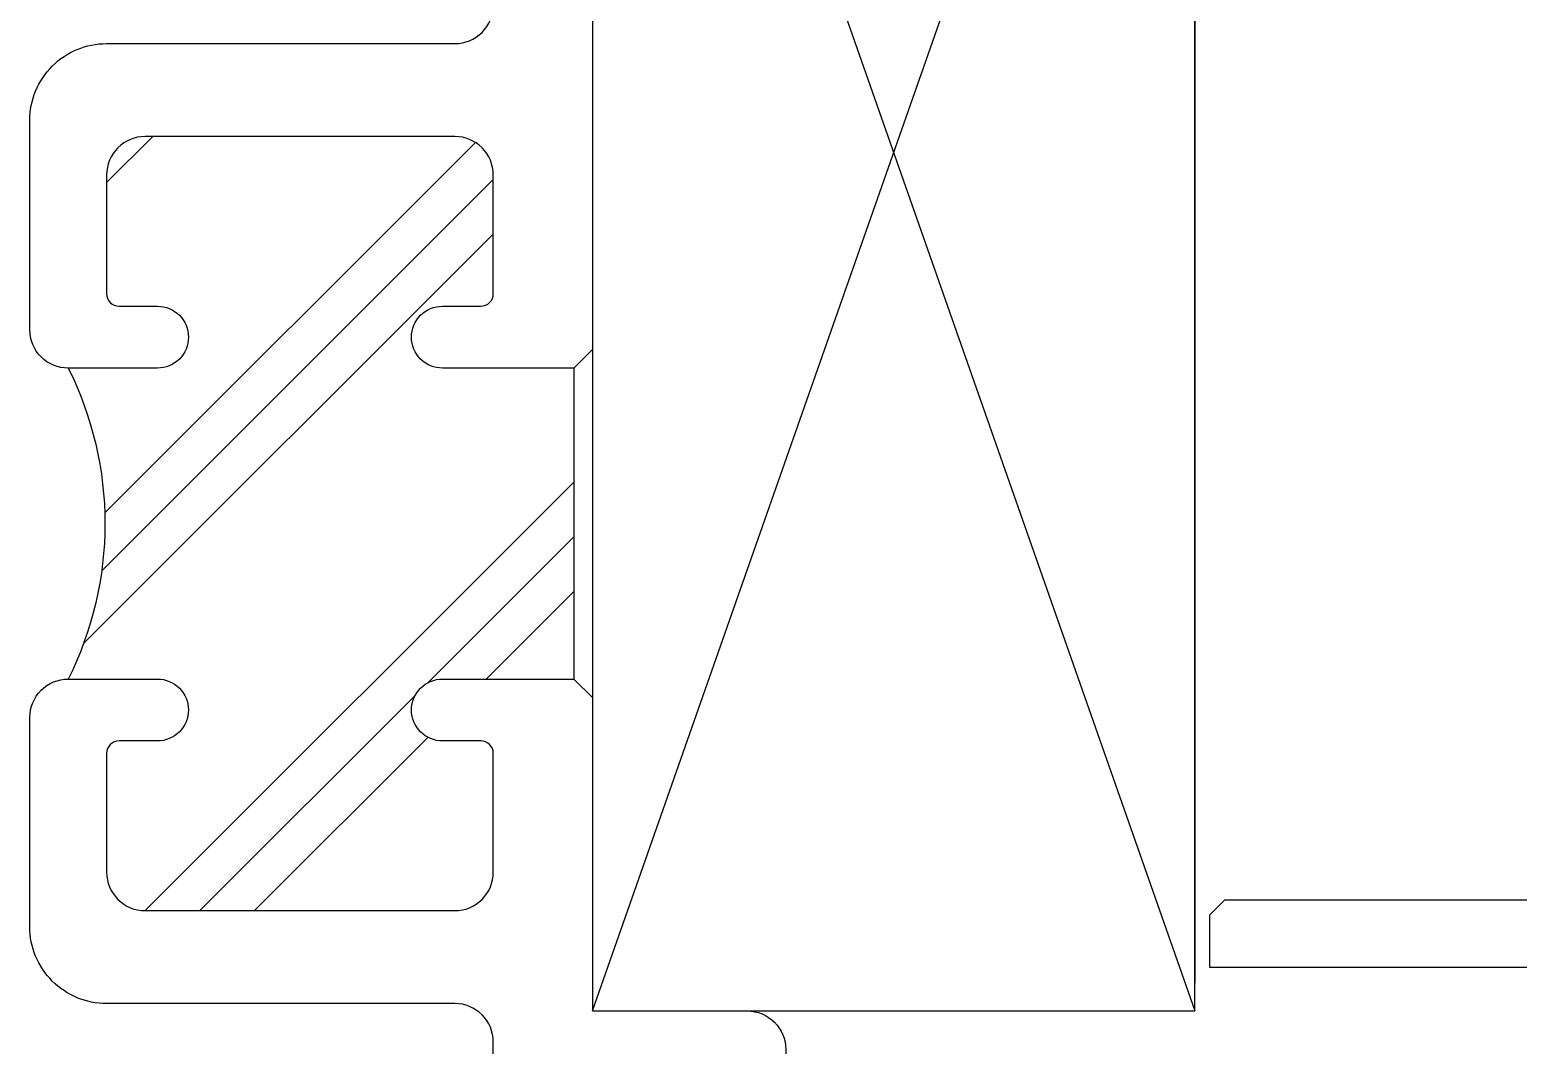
# Model space of a CAD drawing. Extents: x -138 to 168, y -127 to 72.
# Drawn here: x 10.827 to 12.028, y 48.559 to 49.379 of the extents above; entities that cross this region are included whole.
import ezdxf

# ---------------------------------------------------------------- set-up
doc = ezdxf.new("R2010")
doc.units = 0
doc.header["$MEASUREMENT"] = 0
doc.layers.get('0').update_dxf_attribs({"linetype": 'CONTINUOUS'})
doc.layers.add('FRAME', color=1, linetype='CONTINUOUS')
doc.layers.add('GLASS', color=7, linetype='CONTINUOUS')

# ---------------------------------------------------------------- blocks, each defined once
blk = doc.blocks.new('2005 Block Jamb')
blk.add_lwpolyline([(-0.6242, -0.081), (-0.6242, -0.351), (-0.6363, -0.363), (-0.6782, -0.363), (-0.6782, -0.081, 0.414214)], format="xyb")
blk = doc.blocks.new('3809 BLOCK FRAME')
h = blk.add_hatch()
h.set_pattern_fill('PLAST', color=256, angle=45, style=0)
h.set_pattern_definition([(45, (-4.25098, -6.643), (-0.176777, 0.176777), []), (45, (-4.27308, -6.6209), (-0.176777, 0.176777), []), (45, (-4.29517, -6.5988), (-0.176777, 0.176777), [])])
edge = h.paths.add_edge_path()
edge.add_arc((-0.937, 0.093), 0.031, 270, 360, ccw=False)
edge.add_line((-0.937, 0.062), (-1.033, 0.062))
edge.add_arc((-1.033, 0.072), 0.01, 180, 270, ccw=False)
edge.add_line((-1.043, 0.072), (-1.043, 0.103))
edge.add_arc((-1.068, 0.103), 0.025, 360, 450)
edge.add_arc((-1.068, 0.103), 0.025, 90, 180)
edge.add_line((-1.093, 0.103), (-1.093, 0.031))
edge.add_arc((-1.2185, -0.2208), 0.2814, 63.5092, 116.4908)
edge.add_line((-1.344, 0.031), (-1.344, 0.103))
edge.add_arc((-1.369, 0.103), 0.025, 0, 90)
edge.add_arc((-1.369, 0.103), 0.025, 90, 180)
edge.add_line((-1.394, 0.103), (-1.394, 0.072))
edge.add_arc((-1.404, 0.072), 0.01, 270, 360, ccw=False)
edge.add_line((-1.404, 0.062), (-1.5, 0.062))
edge.add_arc((-1.5, 0.093), 0.031, 180, 270, ccw=False)
edge.add_line((-1.531, 0.093), (-1.531, 0.343))
edge.add_arc((-1.5, 0.343), 0.031, 90, 180, ccw=False)
edge.add_line((-1.5, 0.374), (-1.404, 0.374))
edge.add_arc((-1.404, 0.364), 0.01, 0, 90, ccw=False)
edge.add_line((-1.394, 0.364), (-1.394, 0.333))
edge.add_arc((-1.369, 0.333), 0.025, 180, 270)
edge.add_arc((-1.369, 0.333), 0.025, 270, 360)
edge.add_line((-1.344, 0.333), (-1.344, 0.439))
edge.add_line((-1.344, 0.439), (-1.093, 0.439))
edge.add_line((-1.093, 0.439), (-1.093, 0.333))
edge.add_arc((-1.068, 0.333), 0.025, 180, 270)
edge.add_arc((-1.068, 0.333), 0.025, 270, 360)
edge.add_line((-1.043, 0.333), (-1.043, 0.364))
edge.add_arc((-1.033, 0.364), 0.01, 90, 180, ccw=False)
edge.add_line((-1.033, 0.374), (-0.937, 0.374))
edge.add_arc((-0.937, 0.343), 0.031, 0, 90, ccw=False)
edge.add_line((-0.906, 0.343), (-0.906, 0.093))
blk.add_line((-1.093, 0.439), (-1.344, 0.439))
for points in [[(-1.093, 0.439), (-1.093, 0.333, 0.414214), (-1.068, 0.308, 0.414214), (-1.043, 0.333), (-1.043, 0.364, -0.414214), (-1.033, 0.374), (-0.937, 0.374, -0.414214), (-0.906, 0.343), (-0.906, 0.093, -0.414214), (-0.937, 0.062), (-1.033, 0.062, -0.414214), (-1.043, 0.072), (-1.043, 0.103, 0.414214), (-1.068, 0.128), (-1.068, 0.128, 0.414214), (-1.093, 0.103), (-1.093, 0.031, 0.414214), (-1.062, 0), (-0.893, 0, 0.414214), (-0.831, 0.062), (-0.831, 0.343, -0.414214), (-0.8, 0.374)], [(-0.075, 1.369), (-0.075, 1.199, -0.414214), (-0.1, 1.174), (-0.1001, 1.174, -0.399638), (-0.125, 1.1977, 0.399638), (-0.15, 1.2215, 0.414214), (-0.175, 1.1965), (-0.175, 0.464, -0.414214), (-0.185, 0.454), (-1.078, 0.454), (-1.093, 0.439)], [(-1.344, 0.439), (-1.344, 0.439), (-1.359, 0.454), (-1.612, 0.454), (-1.612, 0.579, 0.414214), (-1.643, 0.61), (-1.799, 0.61, 0.414214), (-1.83, 0.579, 0.414214), (-1.799, 0.548), (-1.674, 0.548), (-1.674, 0.454), (-4.425, 0.454)], [(-2.0833, 0.374), (-1.637, 0.374, -0.414214), (-1.606, 0.343), (-1.606, 0.062, 0.414214), (-1.544, 0), (-1.375, 0, 0.414214), (-1.344, 0.031), (-1.344, 0.103, 0.414214), (-1.369, 0.128, 0.414214), (-1.394, 0.103), (-1.394, 0.072, -0.414214), (-1.404, 0.062), (-1.5, 0.062, -0.414214), (-1.531, 0.093), (-1.531, 0.343, -0.414214), (-1.5, 0.374), (-1.404, 0.374, -0.414214), (-1.394, 0.364), (-1.394, 0.333, 0.414214), (-1.369, 0.308, 0.414214), (-1.344, 0.333), (-1.344, 0.439)]]:
    blk.add_lwpolyline(points, format="xyb")
blk.add_arc((-1.2185, -0.2208), 0.2814, 63.5092, 116.4908)

msp = doc.modelspace()

# ---------------------------------------------------------------- linework, layer by layer
msp.add_line((11.2814, 48.5871), (11.6564, 48.5871))
at = {"layer": 'GLASS'}
for p, q in [((11.2814, 49.9728), (11.2814, 48.5871)), ((11.2814, 48.5871), (11.7674, 49.9728)), ((11.2814, 49.9728), (11.7674, 48.5871)), ((11.7674, 48.5871), (11.7674, 49.9728)), ((11.7674, 49.9421), (11.7674, 48.6095)), ((11.2814, 48.5871), (11.7674, 48.5871))]:
    msp.add_line(p, q, dxfattribs=at)

# ---------------------------------------------------------------- block references
at = {"layer": 'FRAME', "xscale": -1}
for name, p, rotation in [('3809 BLOCK FRAME', (10.8274, 50.1991), 270.0000000000003), ('2005 Block Jamb', (12.1424, 49.3008), 270)]:
    msp.add_blockref(name, p, dxfattribs=dict(at, rotation=rotation))

doc.saveas('drawing.dxf')
